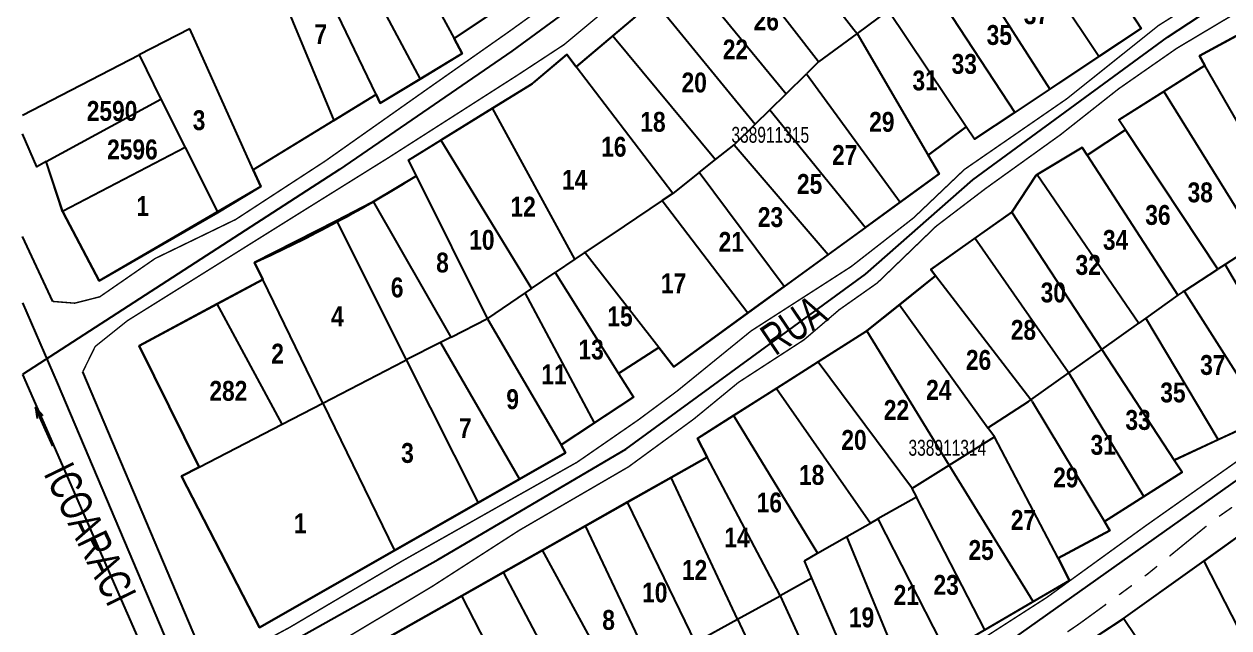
# Model space of a CAD drawing. Extents: x 204256 to 207861, y 4845615 to 4848347.
# Drawn here: x 206955.6 to 207107.3, y 4847063 to 4847138.9 of the extents above; entities that cross this region are included whole.
import ezdxf
from ezdxf.enums import TextEntityAlignment as Align

# ---------------------------------------------------------------- set-up
doc = ezdxf.new("R2010")
doc.units = 0
doc.header["$LTSCALE"] = 1.5
doc.header["$MEASUREMENT"] = 0
doc.linetypes.add('PHANTOMX2', pattern=[5, 2.5, -0.5, 0.5, -0.5, 0.5, -0.5])
doc.linetypes.add('TRACO_25', pattern=[8, 3, -1, 1, -1, 1, -1])
for name, color, linetype in [('CD-MALHA-LOTES', 40, 'CONTINUOUS'), ('CD_TXT_QUADRA', 7, 'CONTINUOUS'), ('RU-QUADRAS', 210, 'CONTINUOUS'), ('SV-EIXO-ROD-ESTR', 7, 'CONTINUOUS'), ('SV-EIXO-RUA-N-PAV', 6, 'CONTINUOUS'), ('SV-EST-MUNIC-PAV', 20, 'CONTINUOUS'), ('SV-RUA-NAO-PAV-S-GUIA-C-GUIA', 7, 'PHANTOMX2'), ('SV-TXT-MUNIC-PAV', 7, 'CONTINUOUS'), ('SV-TXT-RUA-N-PAV-S-GUIA-C-GUIA', 7, 'CONTINUOUS'), ('Th_NmrPort', 7, 'CONTINUOUS')]:
    doc.layers.add(name, color=color, linetype=linetype)
doc.styles.add('ARIAL', font='ARIAL.TTF')
doc.styles.get("Standard").update_dxf_attribs({"font": 'swisscbo.ttf'})

# ---------------------------------------------------------------- blocks, each defined once
blk = doc.blocks.new('COD048', base_point=(205798.52355, 4849086.245283))
at = {"layer": 'SV-TXT-MUNIC-PAV'}
blk.add_line((205799.856884, 4849085.845283), (205801.190217, 4849086.245283), dxfattribs=at)
blk.add_lwpolyline([(205795.856884, 4849086.245283), (205801.190217, 4849086.245283), (205799.856884, 4849086.645283)], dxfattribs=at)

msp = doc.modelspace()

# ---------------------------------------------------------------- linework, layer by layer
at = {"layer": 'CD-MALHA-LOTES', "linetype": 'Continuous'}
for p, q in [((206999.99, 4847155.21), (207009.76, 4847137.11)), ((206994.77, 4847152.05), (207005.49, 4847131.98)), ((207049.45, 4847152.09), (207060.09, 4847138.24)), ((207090.93, 4847134.81), (207079.4, 4847152.14)), ((206999.94, 4847130.03), (206990.61, 4847149.54)), ((207055.64, 4847134.14), (207044.57, 4847148.5)), ((206986.27, 4847146.92), (206994.62, 4847126.77)), ((207073.78, 4847147.89), (207084.77, 4847130.72)), ((207039.11, 4847145.33), (207051.55, 4847130.12)), ((207069.51, 4847144.36), (207080.34, 4847127.78)), ((207034.96, 4847141.83), (207029.75, 4847137.43)), ((207034.96, 4847141.83), (207047.67, 4847126.3)), ((207009.76, 4847137.11), (207015.12, 4847140.64)), ((207064.41, 4847140.61), (207060.49, 4847137.72)), ((207074.24, 4847125.97), (207064.41, 4847140.61)), ((207094.99, 4847140.28), (207096.26, 4847138.35)), ((206976.5, 4847138.33), (206970.1, 4847135.02)), ((206984.48, 4847120.57), (206976.5, 4847138.33)), ((207060.49, 4847137.72), (207055.64, 4847134.14)), ((207060.09, 4847138.24), (207060.49, 4847137.72)), ((207060.49, 4847137.72), (207069.44, 4847122.42)), ((207096.26, 4847138.35), (207090.93, 4847134.81)), ((207029.75, 4847137.43), (207025.14, 4847133.54)), ((207029.75, 4847137.43), (207042.69, 4847121.86)), ((206955.44, 4847127.44), (206970.1, 4847135.02)), ((206970.1, 4847135.02), (206972.86, 4847129.47)), ((207084.77, 4847130.72), (207090.93, 4847134.81)), ((207037.31, 4847117.6), (207025.14, 4847133.54)), ((207055.64, 4847134.14), (207054.11, 4847132.63)), ((207104.29, 4847133.69), (207099.1, 4847130.42)), ((207114.62, 4847115.7), (207104.29, 4847133.69)), ((207000.46, 4847128.94), (207005.49, 4847131.98)), ((207051.55, 4847130.12), (207054.11, 4847132.63)), ((207054.11, 4847132.63), (207065.93, 4847116.51)), ((207049.52, 4847128.13), (207051.55, 4847130.12)), ((207084.77, 4847130.72), (207080.34, 4847127.78)), ((207093.46, 4847126.87), (207099.1, 4847130.42)), ((207099.1, 4847130.42), (207110.96, 4847111.33)), ((206958.42, 4847121.61), (206972.86, 4847129.47)), ((206972.86, 4847129.47), (206975.91, 4847123.4)), ((206994.62, 4847126.77), (206999.94, 4847130.03)), ((206999.94, 4847130.03), (207000.46, 4847128.94)), ((207014.62, 4847128.33), (207008.1, 4847124.3)), ((207024.96, 4847109.32), (207014.62, 4847128.33)), ((207047.67, 4847126.3), (207049.52, 4847128.13)), ((207049.52, 4847128.13), (207061.56, 4847113.33)), ((207080.34, 4847127.78), (207075.28, 4847124.42)), ((206994.62, 4847126.77), (206984.48, 4847120.57)), ((207045.04, 4847123.72), (207047.67, 4847126.3)), ((207069.44, 4847122.42), (207074.24, 4847125.97)), ((207075.28, 4847124.42), (207074.24, 4847125.97)), ((207094.29, 4847125.62), (207089.47, 4847122.41)), ((207094.29, 4847125.62), (207093.46, 4847126.87)), ((207105.9, 4847108.07), (207094.29, 4847125.62)), ((206957.24, 4847120.97), (206955.44, 4847125.09)), ((207004.04, 4847121.8), (207008.1, 4847124.3)), ((207008.1, 4847124.3), (207019.53, 4847105.63)), ((206975.91, 4847123.4), (206960.48, 4847115.34)), ((206975.91, 4847123.4), (206980.01, 4847115.22)), ((207042.69, 4847121.86), (207045.04, 4847123.72)), ((207045.04, 4847123.72), (207056.85, 4847109.94)), ((206958.42, 4847121.61), (206957.24, 4847120.97)), ((206960.48, 4847115.34), (206958.42, 4847121.61)), ((207005.02, 4847119.83), (207004.04, 4847121.8)), ((207040.62, 4847120.23), (207042.69, 4847121.86)), ((207089.47, 4847122.41), (207100.9, 4847104.8)), ((207005.02, 4847119.83), (206999.62, 4847116.59)), ((207013.95, 4847101.86), (207005.02, 4847119.83)), ((207040.62, 4847120.23), (207037.31, 4847117.6)), ((207051.34, 4847105.91), (207040.62, 4847120.23)), ((207083.17, 4847119.97), (207095.97, 4847101.29)), ((206999.32, 4847116.41), (206994.94, 4847114.17)), ((206999.62, 4847116.59), (206999.32, 4847116.41)), ((207009.38, 4847099.54), (206999.62, 4847116.59)), ((207035.94, 4847116.7), (207031.16, 4847113.49)), ((207037.31, 4847117.6), (207035.94, 4847116.7)), ((207035.94, 4847116.7), (207046.75, 4847102.57)), ((207061.56, 4847113.33), (207065.93, 4847116.51)), ((207079.98, 4847115.24), (207075.33, 4847111.96)), ((207091.3, 4847097.98), (207079.98, 4847115.24)), ((206994.94, 4847114.17), (207003.74, 4847096.68)), ((207031.16, 4847113.49), (207026.23, 4847110.19)), ((207061.56, 4847113.33), (207056.85, 4847109.94)), ((207110.96, 4847111.33), (207106.83, 4847108.67)), ((207024.96, 4847109.32), (207022.5, 4847107.65)), ((207035.53, 4847098.24), (207026.23, 4847110.19)), ((207056.85, 4847109.94), (207051.34, 4847105.91)), ((207019.53, 4847105.63), (207022.5, 4847107.65)), ((207022.5, 4847107.65), (207030.48, 4847094.97)), ((207101.67, 4847105.33), (207105.9, 4847108.07)), ((207106.83, 4847108.67), (207105.9, 4847108.07)), ((207115.63, 4847093.55), (207106.83, 4847108.67)), ((206985.68, 4847106.78), (206979.93, 4847103.7)), ((206993.24, 4847091.24), (206985.68, 4847106.78)), ((207046.75, 4847102.57), (207051.34, 4847105.91)), ((207070.37, 4847107.25), (207065.82, 4847103.61)), ((207082.39, 4847091.65), (207070.37, 4847107.25)), ((207018.73, 4847105.09), (207013.95, 4847101.86)), ((207019.53, 4847105.63), (207018.73, 4847105.09)), ((207027.46, 4847088.75), (207018.73, 4847105.09)), ((207100.9, 4847104.8), (207096.85, 4847101.92)), ((207101.67, 4847105.33), (207110.77, 4847091.01)), ((206988.13, 4847088.6), (206979.93, 4847103.7)), ((207065.82, 4847103.61), (207061.72, 4847100.33)), ((207065.82, 4847103.61), (207076.95, 4847088.12)), ((207009.38, 4847099.54), (207013.95, 4847101.86)), ((207037.43, 4847095.8), (207046.75, 4847102.57)), ((207091.3, 4847097.98), (207095.97, 4847101.29)), ((207096.85, 4847101.92), (207095.97, 4847101.29)), ((207105.97, 4847086.64), (207096.85, 4847101.92)), ((207072.11, 4847083.43), (207061.72, 4847100.33)), ((207008.06, 4847098.87), (207003.74, 4847096.68)), ((207009.38, 4847099.54), (207008.06, 4847098.87)), ((207008.06, 4847098.87), (207018, 4847081.68)), ((207030.48, 4847094.97), (207035.53, 4847098.24)), ((207035.53, 4847098.24), (207037.43, 4847095.8)), ((207087.14, 4847095.02), (207091.3, 4847097.98)), ((207091.3, 4847097.98), (207100.42, 4847084.07)), ((207003.74, 4847096.68), (207012.78, 4847078.7)), ((207055.6, 4847096.41), (207050.35, 4847093.08)), ((207055.6, 4847096.41), (207067.33, 4847080.64)), ((207030.48, 4847094.97), (207032.36, 4847091.98)), ((207082.39, 4847091.65), (207087.14, 4847095.02)), ((207096.61, 4847079.5), (207087.14, 4847095.02)), ((207050.35, 4847093.08), (207044.96, 4847089.65)), ((207050.35, 4847093.08), (207062.18, 4847076.11)), ((206988.13, 4847088.6), (206993.24, 4847091.24)), ((206993.24, 4847091.24), (207002.26, 4847072.7)), ((207032.36, 4847091.98), (207027.46, 4847088.75)), ((207076.95, 4847088.12), (207082.1, 4847091.44)), ((207082.1, 4847091.44), (207082.39, 4847091.65)), ((207082.54, 4847091.45), (207082.39, 4847091.65)), ((207082.54, 4847091.45), (207091.65, 4847076.33)), ((207044.96, 4847089.65), (207055.53, 4847072.34)), ((206977.68, 4847083.18), (206988.13, 4847088.6)), ((207023.23, 4847085.96), (207027.46, 4847088.75)), ((207077.78, 4847086.97), (207076.95, 4847088.12)), ((207072.11, 4847083.43), (207077.78, 4847086.97)), ((207085.8, 4847071.71), (207077.78, 4847086.97)), ((207100.42, 4847084.07), (207105.97, 4847086.64)), ((207041.64, 4847084.43), (207037.08, 4847081.86)), ((207067.41, 4847080.49), (207072.11, 4847083.43)), ((207082.67, 4847066.26), (207072.11, 4847083.43)), ((207012.78, 4847078.7), (207018, 4847081.68)), ((207037.08, 4847081.86), (207031.57, 4847078.75)), ((207045.45, 4847064.05), (207037.08, 4847081.86)), ((207067.33, 4847080.64), (207067.41, 4847080.49)), ((207067.41, 4847080.49), (207067.97, 4847079.4)), ((207002.26, 4847072.7), (207012.78, 4847078.7)), ((207031.57, 4847078.75), (207026.32, 4847075.78)), ((207031.57, 4847078.75), (207040.12, 4847061.12)), ((207067.97, 4847079.4), (207063.13, 4847076.65)), ((207076.57, 4847062.7), (207067.97, 4847079.4)), ((207091.65, 4847076.33), (207096.61, 4847079.5)), ((207026.32, 4847075.78), (207020.89, 4847072.72)), ((207035.24, 4847056.95), (207026.32, 4847075.78)), ((207059.22, 4847074.43), (207062.18, 4847076.11)), ((207062.18, 4847076.11), (207063.13, 4847076.65)), ((207063.13, 4847076.65), (207071.08, 4847061.09)), ((207110.04, 4847075.57), (207104.15, 4847071.36)), ((207055.53, 4847072.34), (207059.22, 4847074.43)), ((207065.98, 4847058.06), (207059.22, 4847074.43)), ((206985.25, 4847063), (207002.26, 4847072.7)), ((207020.89, 4847072.72), (207015.98, 4847069.95)), ((207030.95, 4847054.29), (207020.89, 4847072.72)), ((207053.87, 4847071.4), (207055.53, 4847072.34)), ((207054.82, 4847069.2), (207053.87, 4847071.4)), ((207087.26, 4847068.93), (207085.8, 4847071.71)), ((207094.02, 4847064.13), (207104.15, 4847071.36)), ((207104.15, 4847071.36), (207113.56, 4847053)), ((207015.98, 4847069.95), (207010.73, 4847066.98)), ((207054.82, 4847069.2), (207050.82, 4847067)), ((207060.93, 4847055.06), (207054.82, 4847069.2)), ((207082.67, 4847066.26), (207087.26, 4847068.93)), ((207010.73, 4847066.98), (206999.76, 4847060.79)), ((207020.63, 4847047.89), (207010.73, 4847066.98)), ((207045.45, 4847064.05), (207050.82, 4847067)), ((207050.82, 4847067), (207057.75, 4847051.83)), ((207076.57, 4847062.7), (207082.67, 4847066.26)), ((207040.12, 4847061.12), (207045.45, 4847064.05)), ((207045.45, 4847064.05), (207052.37, 4847049.34)), ((207105.9, 4847046.66), (207094.02, 4847064.13))]:
    msp.add_line(p, q, dxfattribs=at)
for points in [[(207005.49, 4847131.98), (207010.8, 4847135.19), (207009.76, 4847137.11)], [(207108.56, 4847137.59), (207103.6, 4847134.9), (207104.29, 4847133.69)], [(207025.14, 4847133.54), (207023.97, 4847135.07), (207019.73, 4847131.51)], [(207019.73, 4847131.51), (207019.6, 4847131.4), (207014.62, 4847128.33)], [(207089.47, 4847122.41), (207088.83, 4847123.39), (207083.17, 4847119.97)], [(207065.93, 4847116.51), (207070.82, 4847120.06), (207069.44, 4847122.42)], [(206980.01, 4847115.22), (206985.43, 4847118.47), (206984.48, 4847120.57)], [(207083.17, 4847119.97), (207083.06, 4847119.9), (207079.98, 4847115.24)], [(206960.48, 4847115.34), (206960.53, 4847115.19), (206965.07, 4847106.59), (206980.01, 4847115.22)], [(206994.94, 4847114.17), (206984.64, 4847108.91), (206985.68, 4847106.78)], [(207075.33, 4847111.96), (207069.77, 4847108.03), (207070.37, 4847107.25)], [(207087.08, 4847095.12), (207075.33, 4847111.96)], [(207026.23, 4847110.19), (207026.15, 4847110.13), (207024.96, 4847109.32)], [(207101.51, 4847105.23), (207100.9, 4847104.8)], [(207101.67, 4847105.33), (207101.51, 4847105.23)], [(206979.93, 4847103.7), (206970.13, 4847098.44), (206977.68, 4847083.18)], [(207013.95, 4847101.86), (207014.01, 4847101.73), (207023.23, 4847085.96)], [(207061.72, 4847100.33), (207061.56, 4847100.2), (207055.6, 4847096.41)], [(206993.24, 4847091.24), (207003.43, 4847096.52), (207003.74, 4847096.68)], [(207087.14, 4847095.02), (207087.08, 4847095.12)], [(207105.97, 4847086.64), (207111.82, 4847089.35), (207110.77, 4847091.01)], [(207044.96, 4847089.65), (207040.41, 4847086.76), (207041.64, 4847084.43)], [(207018, 4847081.68), (207023.8, 4847084.99), (207023.23, 4847085.96)], [(206977.68, 4847083.18), (206975.46, 4847082.03), (206985.25, 4847063)], [(207050.82, 4847067), (207050.72, 4847067.21), (207041.64, 4847084.43)], [(207096.61, 4847079.5), (207101.41, 4847082.56), (207100.42, 4847084.07)], [(207085.8, 4847071.71), (207092.32, 4847075.22), (207091.65, 4847076.33)], [(207025.81, 4847051.34), (207015.98, 4847069.95)], [(207094.02, 4847064.13), (207093.81, 4847063.98), (207088.13, 4847060.24)]]:
    msp.add_lwpolyline(points, dxfattribs=at)
at = {"layer": 'RU-QUADRAS', "color": 6, "linetype": 'Continuous'}
msp.add_lwpolyline([(207094.99, 4847140.28), (207096.26, 4847138.35), (207075.28, 4847124.42), (207074.24, 4847125.97), (207069.44, 4847122.42), (207070.82, 4847120.06), (207037.43, 4847095.8), (207035.53, 4847098.24), (207030.48, 4847094.97), (207032.36, 4847091.98), (207023.23, 4847085.96), (207023.8, 4847084.99), (206985.25, 4847063), (206975.46, 4847082.03), (206977.68, 4847083.18), (206970.13, 4847098.44), (206985.68, 4847106.78), (206984.64, 4847108.91, 0.033701), (207005.02, 4847119.83), (207004.04, 4847121.8), (207019.6, 4847131.4), (207023.97, 4847135.07), (207025.14, 4847133.54), (207043.9, 4847149.37)], format="xyb", dxfattribs=at)
for points in [[(206995.39, 4847058.32), (207041.64, 4847084.43), (207040.41, 4847086.76), (207061.72, 4847100.33), (207070.37, 4847107.25), (207069.77, 4847108.03), (207079.98, 4847115.24), (207083.06, 4847119.9), (207088.83, 4847123.39), (207089.47, 4847122.41), (207094.29, 4847125.62), (207093.46, 4847126.87), (207104.29, 4847133.69), (207103.6, 4847134.9), (207127.82, 4847148.02)], [(207015.12, 4847140.64), (207009.76, 4847137.11), (207010.8, 4847135.19), (207000.46, 4847128.94), (206999.94, 4847130.03), (206984.48, 4847120.57), (206985.43, 4847118.47), (206965.07, 4847106.59), (206960.53, 4847115.19), (206958.43, 4847121.62), (206957.24, 4847120.97), (206955.44, 4847125.09)], [(207111.82, 4847089.35), (207100.42, 4847084.07), (207101.41, 4847082.56), (207091.65, 4847076.33), (207092.32, 4847075.22), (207085.8, 4847071.71), (207087.26, 4847068.93), (207071.7, 4847059.87)], [(207073.16, 4847050.39), (207094.02, 4847064.13), (207120.09, 4847082.75)]]:
    msp.add_lwpolyline(points, dxfattribs=at)
at = {"layer": 'SV-EIXO-ROD-ESTR'}
msp.add_lwpolyline([(206955.45, 4847094.82), (206973.92, 4847052.6), (206993.44, 4847007.96), (206997.82, 4846997.95), (207012.04, 4846960.64), (207020.05, 4846942.74), (207044.46, 4846888.23), (207084.6, 4846808.4)], dxfattribs=at)
at = {"layer": 'SV-EIXO-RUA-N-PAV'}
for points in [[(207468.53, 4847468.17), (207455.92, 4847457.81), (207431.25, 4847440.8), (207402.93, 4847421.27), (207378.83, 4847407.44), (207367.48, 4847398.43), (207345, 4847383.16), (207333.01, 4847373.07), (207327.51, 4847367.75), (207310.12, 4847356.76), (207267.73, 4847325.98), (207224.16, 4847292.42), (207189.07, 4847266.87), (207174.65, 4847254.98), (207129.91, 4847221.87), (207108.51, 4847206.5), (207105.76, 4847203.51), (207099.14, 4847196.32), (207054.22, 4847162.76), (207017.05, 4847135.5), (206995.34, 4847120.63), (206955.45, 4847094.82)], [(206973.92, 4847052.6), (207007.77, 4847071.57), (207031.38, 4847085.44), (207061.56, 4847107.43), (207075.08, 4847119.32), (207099.59, 4847137.26), (207126.44, 4847154.92), (207131.52, 4847158.96), (207136.17, 4847162.67), (207165.1, 4847182.85), (207222.5, 4847227.45), (207259.62, 4847254.66), (207315.67, 4847297.11), (207368.56, 4847338.82), (207380.48, 4847346.88), (207387.48, 4847351.62), (207421.45, 4847375.05), (207445.06, 4847393.97), (207461.1, 4847404.33), (207465.04, 4847406.96), (207469.75, 4847410.1), (207478.22, 4847420.01), (207488.67, 4847429.56), (207503.99, 4847444.34)], [(206993.44, 4847007.96), (207006.66, 4847014.41), (207040.55, 4847034.35), (207073.87, 4847057.13), (207114.88, 4847086.18), (207151.06, 4847113.53), (207154.67, 4847116.19), (207161.88, 4847121.5), (207174.13, 4847130.62), (207182.67, 4847138.59), (207237.5, 4847176.61), (207273.95, 4847205.38), (207301.01, 4847223.04), (207348.01, 4847258.35), (207390.44, 4847293.67), (207407.51, 4847307.82)]]:
    msp.add_lwpolyline(points, dxfattribs=at)
at = {"layer": 'SV-EST-MUNIC-PAV'}
for points in [[(206959.24, 4847104.02), (206955.45, 4847112.19)], [(206955.45, 4847103.85), (206959.78, 4847093.78), (206978.89, 4847048.78), (206991.32, 4847019.51), (206997.89, 4847004.76), (207008, 4846982.07), (207027.6, 4846939.01), (207055.82, 4846877.14), (207078.38, 4846831.96), (207090.79, 4846808.4)], [(206977.96, 4847059.93), (206963.01, 4847095.15)]]:
    msp.add_lwpolyline(points, dxfattribs=at)
at = {"layer": 'SV-RUA-NAO-PAV-S-GUIA-C-GUIA', "linetype": 'TRACO_25', "const_width": 0.18, "flags": 128}
for points in [[(206955.45, 4847154.76), (206965.95, 4847160.18), (206978.64, 4847167.86), (206993.3, 4847178.29), (207003.24, 4847184.24), (207013.4, 4847191.15), (207024.07, 4847198.63), (207032.98, 4847205.6), (207042.8, 4847213.03), (207052.66, 4847220.29), (207060.26, 4847225.88), (207066.03, 4847230.87), (207073.69, 4847236.71), (207079.16, 4847241.22), (207082.44, 4847242.77), (207085.21, 4847241.9), (207087.13, 4847239.14), (207101.35, 4847210.11), (207104.05, 4847205.58), (207103.82, 4847203.94), (207099.83, 4847200.67), (207083.02, 4847187.42), (207070.53, 4847177.04), (207050.63, 4847163.02), (207033.24, 4847149.87), (207016.58, 4847137.89), (207006.42, 4847130.76), (206993.53, 4847121.67), (206982.27, 4847114.33), (206972.13, 4847109.42), (206965.16, 4847104.6), (206962.01, 4847103.8), (206959.24, 4847104.02)], [(206963.01, 4847095.15), (206964.58, 4847098.35), (206968.63, 4847101.59), (206977.67, 4847107.23), (206990.33, 4847115.14), (207001.52, 4847122.11), (207017.76, 4847132.49), (207023.62, 4847136.33), (207032.52, 4847143.74), (207037.56, 4847147.68), (207045.7, 4847153.17), (207053.65, 4847159.66), (207061.11, 4847164.73), (207067.31, 4847169.72), (207074.33, 4847175.73), (207078.35, 4847178.67), (207091.53, 4847187.75), (207096.95, 4847191.75), (207101.6, 4847194.37), (207105.2, 4847194.57), (207107.59, 4847193.25), (207110.49, 4847190.17), (207116.93, 4847181.13), (207119.32, 4847176.63), (207123.84, 4847168.01), (207127.04, 4847162.66), (207127.33, 4847158.85), (207123.66, 4847155.36), (207112.27, 4847147.4), (207098.46, 4847138.74), (207086.9, 4847129.51), (207074.01, 4847120.62), (207067.62, 4847114.54), (207059.75, 4847108.4), (207047.16, 4847100.31), (207037.85, 4847092.75), (207032.95, 4847089.11), (207025.26, 4847083.8), (207016.97, 4847079.13), (207003.18, 4847071.34), (206989.04, 4847063), (206984.72, 4847060.68), (206982, 4847059.46), (206977.96, 4847059.93)], [(206982.11, 4847050.15), (206984.75, 4847054.13), (206986.32, 4847055.77), (206990.84, 4847058.49), (207006.9, 4847068.1), (207017.96, 4847075.22), (207031.72, 4847083.21), (207039.94, 4847089.22), (207045.56, 4847093.83), (207053.83, 4847099.2), (207058.25, 4847102.97), (207063.04, 4847106.34), (207070.44, 4847113.47), (207076.66, 4847118.21), (207086.12, 4847125), (207093.42, 4847130.76), (207100.73, 4847135.85), (207107.78, 4847140.05), (207117.67, 4847146.36), (207125.98, 4847152.3), (207129.23, 4847154.54), (207132.45, 4847153.63), (207134.65, 4847150.47), (207145.73, 4847130.25), (207150.57, 4847119.42), (207150.69, 4847116.48), (207148.97, 4847114.49), (207129.64, 4847100.14), (207112.36, 4847086.74), (207096.85, 4847075.81), (207084.41, 4847066.8), (207072.57, 4847059.19), (207060.08, 4847050.88), (207047.17, 4847041.87), (207039.6, 4847035.51), (207030.06, 4847030.07), (207021.22, 4847025.42), (207014.48, 4847021.01), (207006.24, 4847015.52), (207002.26, 4847013.37), (206997.18, 4847014.96)]]:
    msp.add_lwpolyline(points, dxfattribs=at)
at = {"layer": 'SV-RUA-NAO-PAV-S-GUIA-C-GUIA', "const_width": 0.18}
for points in [[(207107.71, 4847078.12), (207106.07, 4847076.98)], [(207104.48, 4847075.76), (207099.83, 4847071.97)], [(207097.07, 4847069.73), (207096.71, 4847069.47)], [(207097.5, 4847070.08), (207097.07, 4847069.73)], [(207098.28, 4847070.71), (207097.5, 4847070.08)], [(207095.09, 4847068.29), (207093.48, 4847067.11)], [(207091.86, 4847065.93), (207088.63, 4847063.58)], [(207088.45, 4847063.45), (207086.98, 4847062.45)], [(207088.63, 4847063.58), (207088.45, 4847063.45)]]:
    msp.add_lwpolyline(points, dxfattribs=at)

# ---------------------------------------------------------------- block references
at = {"layer": 'SV-EST-MUNIC-PAV', "rotation": 114}
msp.add_blockref('COD048', (206958.17, 4847088.24), dxfattribs=at)

# ---------------------------------------------------------------- texts
at = {"layer": 'CD_TXT_QUADRA', "linetype": 'Continuous', "style": 'ARIAL', "width": 0.7}
for s, p in [('338911315', (207049.57, 4847124.98)), ('338911314', (207071.86, 4847085.61))]:
    msp.add_text(s, height=2, dxfattribs=at).set_placement(p, align=Align.MIDDLE)
at = {"layer": 'SV-TXT-MUNIC-PAV', "style": 'ARIAL', "width": 0.7}
msp.add_text('ICOARACI', height=4, rotation=296, dxfattribs=at).set_placement((206958.02, 4847082.38))
at = {"layer": 'SV-TXT-RUA-N-PAV-S-GUIA-C-GUIA', "style": 'ARIAL', "width": 0.7}
msp.add_text('RUA', height=4, rotation=34, dxfattribs=at).set_placement((207050.19, 4847097.1))
at = {"layer": 'Th_NmrPort', "color": 1}
for s, p in [('37', (207081.48, 4847140.15)), ('26', (207047.48, 4847139.37)), ('7', (206992.19, 4847137.64)), ('35', (207076.81, 4847137.54)), ('22', (207043.59, 4847135.72)), ('33', (207072.4, 4847133.9)), ('31', (207067.47, 4847131.82)), ('20', (207038.4, 4847131.56)), ('2590', (206963.52, 4847127.98)), ('3', (206976.86, 4847126.82)), ('18', (207033.21, 4847126.61)), ('29', (207062.02, 4847126.61)), ('2596', (206966.08, 4847123.14)), ('16', (207028.28, 4847123.48)), ('27', (207057.35, 4847122.44)), ('14', (207023.35, 4847119.32)), ('25', (207052.93, 4847118.8)), ('38', (207102.11, 4847117.74)), ('1', (206969.77, 4847116.02)), ('12', (207016.86, 4847115.94)), ('23', (207048, 4847114.63)), ('36', (207096.78, 4847114.9)), ('10', (207011.67, 4847111.77)), ('21', (207043.07, 4847111.51)), ('34', (207091.45, 4847111.76)), ('8', (207007.51, 4847108.91)), ('32', (207088, 4847108.61)), ('17', (207035.8, 4847106.3)), ('6', (207001.8, 4847105.78)), ('30', (207083.61, 4847105.15)), ('4', (206994.28, 4847102.14)), ('15', (207029.06, 4847102.14)), ('28', (207079.85, 4847100.44)), ('2', (206986.75, 4847097.45)), ('13', (207025.42, 4847097.97)), ('26', (207074.2, 4847096.66)), ('37', (207103.69, 4847096.03)), ('11', (207020.75, 4847094.85)), ('282', (206978.96, 4847092.77)), ('24', (207069.19, 4847092.89)), ('35', (207098.67, 4847092.57)), ('9', (207016.34, 4847091.72)), ('22', (207063.86, 4847090.37)), ('7', (207010.37, 4847088.08)), ('33', (207094.28, 4847089.11)), ('20', (207058.52, 4847086.6)), ('3', (207003.1, 4847084.96)), ('31', (207089.89, 4847085.98)), ('18', (207053.19, 4847082.19)), ('29', (207085.19, 4847081.88)), ('16', (207047.86, 4847078.73)), ('1', (206989.6, 4847076.1)), ('27', (207079.85, 4847076.53)), ('14', (207043.79, 4847074.33)), ('25', (207074.52, 4847072.75)), ('12', (207038.45, 4847070.24)), ('23', (207070.12, 4847068.36)), ('10', (207033.44, 4847067.41)), ('21', (207065.11, 4847067.1)), ('8', (207028.42, 4847063.95)), ('19', (207059.47, 4847064.27))]:
    msp.add_text(s, height=2.5, dxfattribs=at).set_placement(p, align=Align.MIDDLE_LEFT)

doc.saveas('drawing.dxf')
